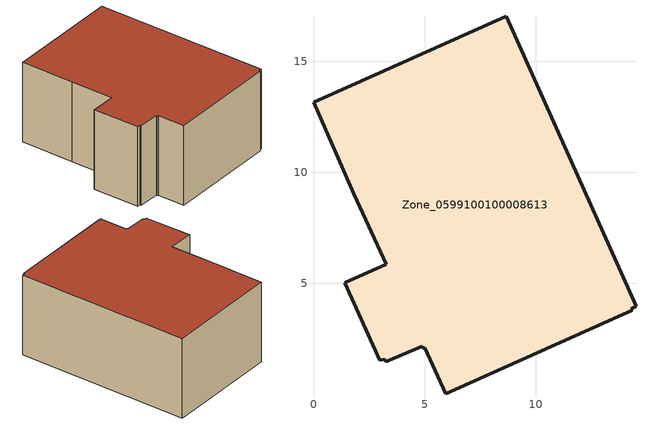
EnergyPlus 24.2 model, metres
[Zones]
Zone_0599100100008613
 floor ground (C_G): 5.95,0.03 5,2.11 4.92,2.09 4.89,2.16 3.26,1.48 3.2,1.6 2.99,1.53 1.4,5.03 3.27,5.85 1.81,9.04 0,13.14 8.67,17.02 14.51,3.96 14.29,3.86 14.33,3.78 z0
 wall outside (C_F): 14.51,3.96 8.67,17.02 0,13.14 1.81,9.04 3.27,5.85 1.4,5.03 2.99,1.53 3.2,1.6 3.26,1.48 4.89,2.16 4.92,2.09 5,2.11 5.95,0.03 14.33,3.78 14.29,3.86 14.51,3.96 z0:6.73
 roof outside (C_R): 14.29,3.86 14.51,3.96 8.67,17.02 0,13.14 1.81,9.04 3.27,5.85 1.4,5.03 2.99,1.53 3.2,1.6 3.26,1.48 4.89,2.16 4.92,2.09 5,2.11 5.95,0.03 14.33,3.78 z6.73
[BUILDING]
Pand.0599100100008613: North Axis=0; Terrain=City; Loads Convergence Tolerance Value=0.04; Temperature Convergence Tolerance Value=0.4; Solar Distribution=FullExterior; Maximum Number of Warmup Days=25; Minimum Number of Warmup Days=1
[Site:Location]
Rotterdam.The.Hague.AP_ZH_NLD Design_Conditions: Latitude=51.96; Longitude=4.45; Time Zone=1; Elevation=-4.5
[SITE:GROUNDTEMPERATURE:BUILDINGSURFACE]
18, 18, 18, 18, 18, 18, 18, 18, 18, 18, 18, 18
[MATERIAL] Thermal Absorptance=0.9; Solar Absorptance=0.7; Visible Absorptance=0.7
Name | Roughness | Thickness | Conductivity | Density | Specific Heat
G.D.2015-2018 | MediumSmooth | 0.15 | 0.0428571 | 540 | 1210
F.D.2015-2018 | Rough | 0.3 | 0.0666667 | 1920 | 840
R.D.2015-2018 | MediumRough | 0.2 | 0.0333333 | 1500 | 1000
[CONSTRUCTION]
C_G: G.D.2015-2018
C_F: F.D.2015-2018
C_R: R.D.2015-2018
[ZONE]
Zone_0599100100008613: Type=1; Multiplier=1; Ceiling Height=Autocalculate; Volume=Autocalculate; Floor Area=autocalculate; Part of Total Floor Area=Yes
[ZONEINFILTRATION:DESIGNFLOWRATE]
Infil_Zone_0599100100008613: Zone or ZoneList or Space or SpaceList=Zone_0599100100008613; Schedule=AlwaysOn; Design Flow Rate Calculation Method=Flow/Area; Flow Rate per Floor Area=0.0021; Constant Term Coefficient=1; Temperature Term Coefficient=0; Velocity Term Coefficient=0; Velocity Squared Term Coefficient=0
[HVACTEMPLATE:ZONE:IDEALLOADSAIRSYSTEM]
Zone_0599100100008613: Maximum Heating Supply Air Temperature=50; Minimum Cooling Supply Air Temperature=13; Maximum Heating Supply Air Humidity Ratio=0.0156; Minimum Cooling Supply Air Humidity Ratio=0.0077; Heating Limit=NoLimit; Cooling Limit=NoLimit; Dehumidification Control Type=ConstantSensibleHeatRatio; Cooling Sensible Heat Ratio=0.7; Dehumidification Setpoint=60; Humidification Control Type=None; Humidification Setpoint=30; Outdoor Air Method=None; Outdoor Air Flow Rate per Person=0.00944; Outdoor Air Flow Rate per Zone Floor Area=0; Outdoor Air Flow Rate per Zone=0; Demand Controlled Ventilation Type=None; Outdoor Air Economizer Type=NoEconomizer; Heat Recovery Type=None; Sensible Heat Recovery Effectiveness=0.7; Latent Heat Recovery Effectiveness=0.65
[ZONECONTROL:THERMOSTAT]
ThermostatControl_Zone_0599100100008613: Zone or ZoneList=Zone_0599100100008613; Control Type Schedule=DualSetpointControlType; Control 1=Thermostat_Zone_0599100100008613; Temperature Difference Between Cutout And Setpoint=0
[THERMOSTATSETPOINT:DUALSETPOINT]
Thermostat_Zone_0599100100008613: Heating Setpoint Temperature Schedule=HeatingSetpoint_Zone_0599100100008613; Cooling Setpoint Temperature Schedule=CoolingSetpoint_Zone_0599100100008613
[SCHEDULE:COMPACT]
HeatingSetpoint_Zone_0599100100008613: Through: 12/31, For: AllDays, Until: 24:00, 21
CoolingSetpoint_Zone_0599100100008613: Through: 12/31, For: AllDays, Until: 24:00, 24
DualSetpointControlType: Through: 12/31, For: AllDays, Until: 24:00, 4
AlwaysOn: Through: 12/31, For: AllDays, Until: 24:00, 1
